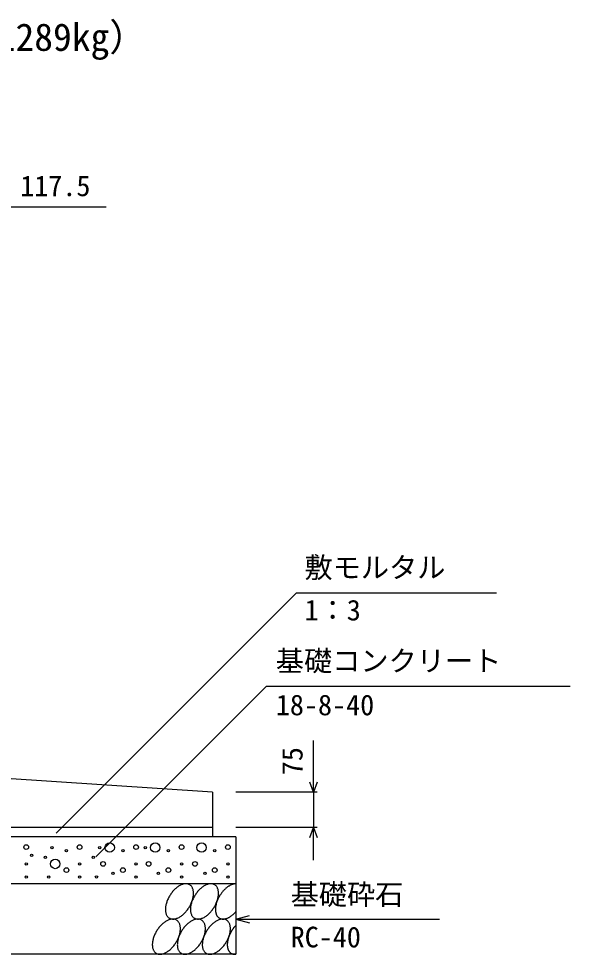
# Model space of a CAD drawing. Units: millimetres, scale not verified. Extents: x -25200 to 25200, y -8910 to 8910.
# Drawn here: x 16015 to 17189, y -2207 to -216 of the extents above; entities that cross this region are included whole.
import ezdxf
from ezdxf.enums import TextEntityAlignment as Align

# ---------------------------------------------------------------- set-up
doc = ezdxf.new("R2010")
doc.units = ezdxf.units.MM
doc.header["$LTSCALE"] = 30
for name, color, linetype, lineweight in [('0-0_DIM', 7, 'Continuous', 25), ('0-2_HATCH', 6, 'Continuous', 25), ('0-5_OUTLINE', 3, 'Continuous', 25), ('0-6_TXT', 7, 'Continuous', 25)]:
    doc.layers.add(name, color=color, linetype=linetype, lineweight=lineweight)
doc.styles.add('ＭＳ ゴシック', font='')
doc.styles.get('ＭＳ ゴシック').set_extended_font_data('MS Gothic')

msp = doc.modelspace()

# ---------------------------------------------------------------- linework, layer by layer
at = {"layer": '0-0_DIM'}
for p, q in [((16200.66, -617.23), (15977.28, -617.23)), ((16606.43, -1438.09), (16094.74, -1949.77)), ((16606.43, -1438.09), (17031.73, -1438.09)), ((16542.1, -1636.75), (16179.13, -1999.72)), ((16542.1, -1636.75), (17188.97, -1636.75)), ((16642.28, -1862.23), (16642.28, -1752.34)), ((16649.78, -1862.23), (16477.28, -1862.23)), ((16642.28, -1862.23), (16642.28, -1937.23)), ((16649.78, -1937.23), (16477.28, -1937.23)), ((16642.28, -2007.23), (16642.28, -1937.23)), ((16477.28, -2132.23), (16506.26, -2124.47)), ((16477.28, -2132.23), (16910.59, -2132.23)), ((16477.28, -2132.23), (16506.26, -2140))]:
    msp.add_line(p, q, dxfattribs=at)
for points in [[(16649.97, -1841.09), (16642.28, -1862.23), (16634.58, -1841.09)], [(16634.58, -1958.38), (16642.28, -1937.23), (16649.97, -1958.38)]]:
    msp.add_lwpolyline(points, dxfattribs=at)
at = {"layer": '0-2_HATCH'}
for points in [[(16378.78, -2059.45), (16377.78, -2058.87), (16376.68, -2058.38), (16375.58, -2057.97), (16374.38, -2057.66), (16373.18, -2057.43), (16371.98, -2057.3), (16370.68, -2057.25), (16369.38, -2057.3), (16367.98, -2057.43), (16366.58, -2057.66), (16365.18, -2057.97), (16363.78, -2058.38), (16362.38, -2058.87), (16360.88, -2059.44), (16359.48, -2060.11), (16357.98, -2060.85), (16356.48, -2061.68), (16355.08, -2062.59), (16353.58, -2063.57), (16352.08, -2064.63), (16350.68, -2065.76), (16349.28, -2066.97), (16347.88, -2068.24), (16346.48, -2069.57), (16345.08, -2070.96), (16343.78, -2072.41), (16342.48, -2073.92), (16341.18, -2075.47), (16339.98, -2077.07), (16338.78, -2078.72), (16337.68, -2080.4), (16336.58, -2082.12), (16335.48, -2083.87), (16334.48, -2085.64), (16333.58, -2087.44), (16332.68, -2089.25), (16331.88, -2091.08), (16331.08, -2092.91), (16330.38, -2094.75)], [(16386.18, -2070.96), (16385.88, -2069.57), (16385.48, -2068.24), (16384.98, -2066.97), (16384.48, -2065.77), (16383.78, -2064.63), (16383.18, -2063.57), (16382.38, -2062.59), (16381.58, -2061.68), (16380.68, -2060.85), (16379.78, -2060.11), (16378.78, -2059.45)], [(16431.98, -2059.45), (16430.98, -2058.87), (16429.88, -2058.38), (16428.78, -2057.97), (16427.58, -2057.66), (16426.38, -2057.43), (16425.18, -2057.3), (16423.88, -2057.25), (16422.58, -2057.3), (16421.18, -2057.43), (16419.78, -2057.66), (16418.38, -2057.97), (16416.98, -2058.38), (16415.58, -2058.87), (16414.08, -2059.44), (16412.68, -2060.11), (16411.18, -2060.85), (16409.68, -2061.68), (16408.28, -2062.59), (16406.78, -2063.57), (16405.28, -2064.63), (16403.88, -2065.76), (16402.48, -2066.97), (16401.08, -2068.24), (16399.68, -2069.57), (16398.28, -2070.96), (16396.98, -2072.41), (16395.68, -2073.92), (16394.38, -2075.47), (16393.18, -2077.07), (16391.98, -2078.72), (16390.88, -2080.4), (16389.78, -2082.12), (16388.68, -2083.87), (16387.68, -2085.64), (16386.78, -2087.44), (16385.88, -2089.25), (16385.08, -2091.08), (16384.28, -2092.91), (16383.58, -2094.75)], [(16439.48, -2070.96), (16439.08, -2069.57), (16438.68, -2068.24), (16438.18, -2066.97), (16437.68, -2065.77), (16436.98, -2064.63), (16436.38, -2063.57), (16435.58, -2062.59), (16434.78, -2061.68), (16433.88, -2060.85), (16432.98, -2060.11), (16431.98, -2059.45)], [(16477.28, -2057.25), (16476.38, -2057.26), (16475.58, -2057.31), (16474.68, -2057.4), (16473.78, -2057.52), (16472.88, -2057.69), (16471.98, -2057.89), (16471.08, -2058.13), (16470.08, -2058.41), (16469.18, -2058.72), (16468.18, -2059.07), (16467.28, -2059.46), (16466.28, -2059.89), (16465.38, -2060.35), (16464.38, -2060.84), (16463.48, -2061.37), (16462.48, -2061.94), (16461.48, -2062.54), (16460.58, -2063.17), (16459.58, -2063.83), (16458.68, -2064.53), (16457.68, -2065.26), (16456.78, -2066.02), (16455.88, -2066.8), (16454.98, -2067.62), (16453.98, -2068.46), (16453.08, -2069.34), (16452.18, -2070.23), (16451.38, -2071.15), (16450.48, -2072.1), (16449.58, -2073.07), (16448.78, -2074.06), (16447.98, -2075.08), (16447.08, -2076.11), (16446.28, -2077.16), (16445.58, -2078.24), (16444.78, -2079.32), (16444.08, -2080.43), (16443.28, -2081.55), (16442.58, -2082.68)], [(16353.08, -2130.06), (16354.58, -2129.4), (16356.08, -2128.65), (16357.48, -2127.83), (16358.98, -2126.92), (16360.48, -2125.93), (16361.88, -2124.87), (16363.28, -2123.74), (16364.78, -2122.54), (16366.18, -2121.27), (16367.58, -2119.94), (16368.88, -2118.54), (16370.28, -2117.09), (16371.58, -2115.59), (16372.78, -2114.03), (16374.08, -2112.43), (16375.18, -2110.79), (16376.38, -2109.11), (16377.48, -2107.39), (16378.48, -2105.64), (16379.48, -2103.87), (16380.48, -2102.07), (16381.28, -2100.26), (16382.18, -2098.43), (16382.88, -2096.59), (16383.58, -2094.75), (16384.28, -2092.91), (16384.78, -2091.08), (16385.28, -2089.25), (16385.78, -2087.44), (16386.08, -2085.64), (16386.38, -2083.87), (16386.68, -2082.12), (16386.78, -2080.4), (16386.88, -2078.72), (16386.88, -2077.08), (16386.88, -2075.48), (16386.68, -2073.92), (16386.48, -2072.42), (16386.18, -2070.96)], [(16406.28, -2130.06), (16407.78, -2129.4), (16409.28, -2128.65), (16410.68, -2127.83), (16412.18, -2126.92), (16413.68, -2125.93), (16415.08, -2124.87), (16416.58, -2123.74), (16417.98, -2122.54), (16419.38, -2121.27), (16420.78, -2119.94), (16422.08, -2118.54), (16423.48, -2117.09), (16424.78, -2115.59), (16425.98, -2114.03), (16427.28, -2112.43), (16428.38, -2110.79), (16429.58, -2109.11), (16430.68, -2107.39), (16431.68, -2105.64), (16432.68, -2103.87), (16433.68, -2102.07), (16434.48, -2100.26), (16435.38, -2098.43), (16436.08, -2096.59), (16436.78, -2094.75), (16437.48, -2092.91), (16437.98, -2091.08), (16438.58, -2089.25), (16438.98, -2087.44), (16439.38, -2085.64), (16439.68, -2083.87), (16439.88, -2082.12), (16439.98, -2080.4), (16440.08, -2078.72), (16440.08, -2077.08), (16440.08, -2075.48), (16439.88, -2073.92), (16439.68, -2072.42), (16439.48, -2070.96)], [(16442.58, -2082.68), (16441.98, -2083.82), (16441.28, -2084.98), (16440.68, -2086.15), (16440.08, -2087.32), (16439.48, -2088.5), (16438.88, -2089.69), (16438.38, -2090.89), (16437.88, -2092.08), (16437.38, -2093.28), (16436.88, -2094.49), (16436.48, -2095.69), (16436.08, -2096.89), (16435.68, -2098.09), (16435.38, -2099.29), (16435.08, -2100.48), (16434.78, -2101.66), (16434.48, -2102.84), (16434.28, -2104.01), (16434.08, -2105.17), (16433.88, -2106.32), (16433.78, -2107.46), (16433.68, -2108.59), (16433.58, -2109.7), (16433.58, -2110.79), (16433.48, -2111.87), (16433.58, -2112.93), (16433.58, -2113.97), (16433.68, -2115), (16433.78, -2116), (16433.88, -2116.98), (16434.08, -2117.94), (16434.28, -2118.87), (16434.48, -2119.78), (16434.78, -2120.66), (16435.08, -2121.52), (16435.38, -2122.35), (16435.68, -2123.15), (16436.08, -2123.92), (16436.48, -2124.66)], [(16330.38, -2094.75), (16329.78, -2096.59), (16329.18, -2098.43), (16328.68, -2100.25), (16328.28, -2102.07), (16327.88, -2103.86), (16327.58, -2105.64), (16327.38, -2107.38), (16327.18, -2109.1), (16327.08, -2110.78), (16327.08, -2112.43), (16327.18, -2114.03), (16327.28, -2115.59), (16327.48, -2117.09), (16327.78, -2118.54), (16328.08, -2119.94), (16328.58, -2121.27), (16328.98, -2122.54), (16329.58, -2123.74), (16330.18, -2124.87), (16330.88, -2125.93), (16331.58, -2126.92), (16332.38, -2127.82), (16333.28, -2128.65), (16334.18, -2129.4), (16335.18, -2130.06), (16336.18, -2130.64), (16337.28, -2131.13), (16338.38, -2131.53), (16339.58, -2131.85), (16340.78, -2132.07), (16342.08, -2132.21), (16343.38, -2132.25), (16344.68, -2132.21), (16345.98, -2132.07), (16347.38, -2131.85), (16348.78, -2131.53), (16350.18, -2131.13), (16351.68, -2130.64), (16353.08, -2130.06)], [(16383.58, -2094.75), (16382.98, -2096.59), (16382.38, -2098.43), (16381.88, -2100.25), (16381.48, -2102.07), (16381.08, -2103.86), (16380.78, -2105.64), (16380.58, -2107.38), (16380.38, -2109.1), (16380.28, -2110.78), (16380.28, -2112.43), (16380.38, -2114.03), (16380.48, -2115.59), (16380.68, -2117.09), (16380.98, -2118.54), (16381.38, -2119.94), (16381.78, -2121.27), (16382.28, -2122.54), (16382.78, -2123.74), (16383.38, -2124.87), (16384.08, -2125.93), (16384.78, -2126.92), (16385.68, -2127.82), (16386.48, -2128.65), (16387.38, -2129.4), (16388.38, -2130.06), (16389.38, -2130.64), (16390.48, -2131.13), (16391.68, -2131.53), (16392.78, -2131.85), (16393.98, -2132.07), (16395.28, -2132.21), (16396.58, -2132.25), (16397.88, -2132.21), (16399.28, -2132.07), (16400.58, -2131.85), (16401.98, -2131.53), (16403.48, -2131.13), (16404.88, -2130.64), (16406.28, -2130.06)], [(16436.48, -2124.66), (16436.88, -2125.37), (16437.38, -2126.05), (16437.88, -2126.69), (16438.38, -2127.31), (16438.88, -2127.89), (16439.48, -2128.43), (16440.08, -2128.94), (16440.68, -2129.42), (16441.28, -2129.86), (16441.98, -2130.27), (16442.58, -2130.63), (16443.28, -2130.96), (16444.08, -2131.26), (16444.78, -2131.52), (16445.58, -2131.73), (16446.28, -2131.91), (16447.08, -2132.06), (16447.98, -2132.16), (16448.78, -2132.23), (16449.58, -2132.25), (16450.48, -2132.24), (16451.38, -2132.19), (16452.18, -2132.1), (16453.08, -2131.97), (16453.98, -2131.81), (16454.98, -2131.61), (16455.88, -2131.36), (16456.78, -2131.08), (16457.68, -2130.77), (16458.68, -2130.41), (16459.58, -2130.02), (16460.58, -2129.6), (16461.48, -2129.13), (16462.48, -2128.64), (16463.48, -2128.1), (16464.38, -2127.54), (16465.38, -2126.94), (16466.28, -2126.3), (16467.28, -2125.64)], [(16467.28, -2125.64), (16468.18, -2124.94), (16469.18, -2124.21), (16470.08, -2123.45), (16471.08, -2122.66), (16471.98, -2121.84), (16472.88, -2121), (16473.78, -2120.13), (16474.68, -2119.23), (16475.58, -2118.3), (16476.38, -2117.36), (16477.28, -2116.39)], [(16350.98, -2134.44), (16349.88, -2133.86), (16348.78, -2133.37), (16347.68, -2132.96), (16346.48, -2132.65), (16345.28, -2132.42), (16344.08, -2132.29), (16342.78, -2132.24), (16341.48, -2132.29), (16340.08, -2132.42), (16338.68, -2132.65), (16337.28, -2132.96), (16335.88, -2133.37), (16334.48, -2133.86), (16332.98, -2134.43), (16331.58, -2135.1), (16330.08, -2135.84), (16328.58, -2136.67), (16327.18, -2137.58), (16325.68, -2138.56), (16324.28, -2139.62), (16322.78, -2140.75), (16321.38, -2141.96), (16319.98, -2143.23), (16318.58, -2144.56), (16317.18, -2145.95), (16315.88, -2147.4), (16314.58, -2148.91), (16313.28, -2150.46), (16312.08, -2152.06), (16310.88, -2153.71), (16309.78, -2155.39), (16308.68, -2157.11), (16307.58, -2158.86), (16306.58, -2160.63), (16305.68, -2162.43), (16304.78, -2164.24), (16303.98, -2166.07), (16303.18, -2167.9), (16302.48, -2169.74)], [(16325.18, -2205.05), (16326.68, -2204.39), (16328.18, -2203.64), (16329.58, -2202.82), (16331.08, -2201.91), (16332.58, -2200.92), (16333.98, -2199.86), (16335.48, -2198.73), (16336.88, -2197.53), (16338.28, -2196.26), (16339.68, -2194.93), (16340.98, -2193.53), (16342.38, -2192.08), (16343.68, -2190.58), (16344.88, -2189.02), (16346.18, -2187.42), (16347.28, -2185.78), (16348.48, -2184.1), (16349.58, -2182.38), (16350.58, -2180.63), (16351.58, -2178.86), (16352.58, -2177.06), (16353.38, -2175.25), (16354.28, -2173.42), (16354.98, -2171.59), (16355.68, -2169.75), (16356.38, -2167.91), (16356.88, -2166.07), (16357.48, -2164.24), (16357.88, -2162.43), (16358.28, -2160.63), (16358.58, -2158.86), (16358.78, -2157.11), (16358.88, -2155.39), (16358.98, -2153.71), (16358.98, -2152.07), (16358.98, -2150.47), (16358.78, -2148.91), (16358.58, -2147.41), (16358.38, -2145.96)], [(16358.38, -2145.96), (16357.98, -2144.56), (16357.58, -2143.23), (16357.08, -2141.96), (16356.58, -2140.76), (16355.88, -2139.62), (16355.28, -2138.56), (16354.48, -2137.58), (16353.68, -2136.67), (16352.78, -2135.84), (16351.88, -2135.1), (16350.98, -2134.44)], [(16404.18, -2134.44), (16403.08, -2133.86), (16401.98, -2133.37), (16400.88, -2132.96), (16399.78, -2132.65), (16398.48, -2132.42), (16397.28, -2132.29), (16395.98, -2132.24), (16394.68, -2132.29), (16393.28, -2132.42), (16391.88, -2132.65), (16390.48, -2132.96), (16389.08, -2133.37), (16387.68, -2133.86), (16386.18, -2134.43), (16384.78, -2135.1), (16383.28, -2135.84), (16381.78, -2136.67), (16380.38, -2137.58), (16378.88, -2138.56), (16377.48, -2139.62), (16375.98, -2140.75), (16374.58, -2141.96), (16373.18, -2143.23), (16371.78, -2144.56), (16370.38, -2145.95), (16369.08, -2147.4), (16367.78, -2148.91), (16366.48, -2150.46), (16365.28, -2152.06), (16364.08, -2153.71), (16362.98, -2155.39), (16361.88, -2157.11), (16360.78, -2158.86), (16359.88, -2160.63), (16358.88, -2162.43), (16357.98, -2164.24), (16357.18, -2166.07), (16356.38, -2167.9), (16355.68, -2169.74)], [(16378.48, -2205.05), (16379.88, -2204.39), (16381.38, -2203.64), (16382.78, -2202.82), (16384.28, -2201.91), (16385.78, -2200.92), (16387.18, -2199.86), (16388.68, -2198.73), (16390.08, -2197.53), (16391.48, -2196.26), (16392.88, -2194.93), (16394.18, -2193.53), (16395.58, -2192.08), (16396.88, -2190.58), (16398.08, -2189.02), (16399.38, -2187.42), (16400.58, -2185.78), (16401.68, -2184.1), (16402.78, -2182.38), (16403.78, -2180.63), (16404.78, -2178.86), (16405.78, -2177.06), (16406.68, -2175.25), (16407.48, -2173.42), (16408.18, -2171.59), (16408.88, -2169.75), (16409.58, -2167.91), (16410.18, -2166.07), (16410.68, -2164.24), (16411.08, -2162.43), (16411.48, -2160.63), (16411.78, -2158.86), (16411.98, -2157.11), (16412.08, -2155.39), (16412.18, -2153.71), (16412.18, -2152.07), (16412.18, -2150.47), (16411.98, -2148.91), (16411.78, -2147.41), (16411.58, -2145.96)], [(16411.58, -2145.96), (16411.18, -2144.56), (16410.78, -2143.23), (16410.28, -2141.96), (16409.78, -2140.76), (16409.18, -2139.62), (16408.48, -2138.56), (16407.68, -2137.58), (16406.88, -2136.67), (16406.08, -2135.84), (16405.08, -2135.1), (16404.18, -2134.44)], [(16457.38, -2134.44), (16456.28, -2133.86), (16455.28, -2133.37), (16454.08, -2132.96), (16452.98, -2132.65), (16451.68, -2132.42), (16450.48, -2132.29), (16449.18, -2132.24), (16447.88, -2132.29), (16446.48, -2132.42), (16445.18, -2132.65), (16443.78, -2132.96), (16442.28, -2133.37), (16440.88, -2133.86), (16439.38, -2134.43), (16437.98, -2135.1), (16436.48, -2135.84), (16435.08, -2136.67), (16433.58, -2137.58), (16432.08, -2138.56), (16430.68, -2139.62), (16429.18, -2140.75), (16427.78, -2141.96), (16426.38, -2143.23), (16424.98, -2144.56), (16423.58, -2145.95), (16422.28, -2147.4), (16420.98, -2148.91), (16419.78, -2150.46), (16418.48, -2152.06), (16417.28, -2153.71), (16416.18, -2155.39), (16415.08, -2157.11), (16414.08, -2158.86), (16413.08, -2160.63), (16412.08, -2162.43), (16411.18, -2164.24), (16410.38, -2166.07), (16409.68, -2167.9), (16408.88, -2169.74)], [(16431.68, -2205.05), (16433.08, -2204.39), (16434.58, -2203.64), (16436.08, -2202.82), (16437.48, -2201.91), (16438.98, -2200.92), (16440.38, -2199.86), (16441.88, -2198.73), (16443.28, -2197.53), (16444.68, -2196.26), (16446.08, -2194.93), (16447.48, -2193.53), (16448.78, -2192.08), (16450.08, -2190.58), (16451.38, -2189.02), (16452.58, -2187.42), (16453.78, -2185.78), (16454.88, -2184.1), (16455.98, -2182.38), (16456.98, -2180.63), (16457.98, -2178.86), (16458.98, -2177.06), (16459.88, -2175.25), (16460.68, -2173.42), (16461.48, -2171.59), (16462.18, -2169.75), (16462.78, -2167.91), (16463.38, -2166.07), (16463.88, -2164.24), (16464.28, -2162.43), (16464.68, -2160.63), (16464.98, -2158.86), (16465.18, -2157.11), (16465.38, -2155.39), (16465.38, -2153.71), (16465.48, -2152.07), (16465.38, -2150.47), (16465.28, -2148.91), (16465.08, -2147.41), (16464.78, -2145.96)], [(16464.78, -2145.96), (16464.38, -2144.56), (16463.98, -2143.23), (16463.48, -2141.96), (16462.98, -2140.76), (16462.38, -2139.62), (16461.68, -2138.56), (16460.88, -2137.58), (16460.08, -2136.67), (16459.28, -2135.84), (16458.28, -2135.1), (16457.38, -2134.44)], [(16477.28, -2145.49), (16476.78, -2146.02), (16476.28, -2146.56), (16475.78, -2147.1), (16475.28, -2147.66), (16474.78, -2148.22), (16474.28, -2148.79), (16473.78, -2149.36), (16473.38, -2149.94), (16472.88, -2150.53), (16472.38, -2151.13), (16471.98, -2151.73), (16471.48, -2152.34), (16471.08, -2152.95), (16470.58, -2153.57), (16470.18, -2154.2), (16469.78, -2154.83), (16469.38, -2155.46), (16468.88, -2156.1), (16468.48, -2156.75), (16468.08, -2157.4), (16467.68, -2158.05), (16467.38, -2158.71), (16466.98, -2159.37), (16466.58, -2160.04), (16466.18, -2160.7), (16465.88, -2161.37), (16465.48, -2162.05), (16465.18, -2162.73), (16464.78, -2163.4), (16464.48, -2164.08), (16464.18, -2164.77), (16463.88, -2165.45), (16463.58, -2166.14), (16463.28, -2166.83), (16462.98, -2167.51), (16462.68, -2168.2), (16462.48, -2168.89), (16462.18, -2169.58), (16461.98, -2170.27)], [(16302.48, -2169.74), (16301.88, -2171.58), (16301.28, -2173.42), (16300.78, -2175.24), (16300.38, -2177.06), (16299.98, -2178.85), (16299.68, -2180.63), (16299.48, -2182.38), (16299.28, -2184.09), (16299.18, -2185.78), (16299.18, -2187.42), (16299.28, -2189.02), (16299.38, -2190.58), (16299.58, -2192.08), (16299.88, -2193.53), (16300.28, -2194.93), (16300.68, -2196.26), (16301.18, -2197.53), (16301.68, -2198.73), (16302.28, -2199.86), (16302.98, -2200.92), (16303.78, -2201.91), (16304.58, -2202.81), (16305.38, -2203.64), (16306.28, -2204.39), (16307.28, -2205.05), (16308.38, -2205.63), (16309.38, -2206.12), (16310.58, -2206.52), (16311.68, -2206.84), (16312.88, -2207.06), (16314.18, -2207.2), (16315.48, -2207.24), (16316.78, -2207.2), (16318.18, -2207.06), (16319.48, -2206.84), (16320.88, -2206.52), (16322.38, -2206.12), (16323.78, -2205.63), (16325.18, -2205.05)], [(16355.68, -2169.74), (16355.08, -2171.58), (16354.48, -2173.42), (16353.98, -2175.24), (16353.58, -2177.06), (16353.18, -2178.85), (16352.88, -2180.63), (16352.68, -2182.38), (16352.48, -2184.09), (16352.48, -2185.78), (16352.38, -2187.42), (16352.48, -2189.02), (16352.58, -2190.58), (16352.78, -2192.08), (16353.08, -2193.53), (16353.48, -2194.93), (16353.88, -2196.26), (16354.38, -2197.53), (16354.88, -2198.73), (16355.48, -2199.86), (16356.18, -2200.92), (16356.98, -2201.91), (16357.78, -2202.81), (16358.58, -2203.64), (16359.58, -2204.39), (16360.48, -2205.05), (16361.58, -2205.63), (16362.58, -2206.12), (16363.78, -2206.52), (16364.88, -2206.84), (16366.18, -2207.06), (16367.38, -2207.2), (16368.68, -2207.24), (16369.98, -2207.2), (16371.38, -2207.06), (16372.68, -2206.84), (16374.08, -2206.52), (16375.58, -2206.12), (16376.98, -2205.63), (16378.48, -2205.05)], [(16408.88, -2169.74), (16408.28, -2171.58), (16407.68, -2173.42), (16407.18, -2175.24), (16406.78, -2177.06), (16406.38, -2178.85), (16406.08, -2180.63), (16405.88, -2182.38), (16405.78, -2184.09), (16405.68, -2185.78), (16405.68, -2187.42), (16405.68, -2189.02), (16405.78, -2190.58), (16406.08, -2192.08), (16406.28, -2193.53), (16406.68, -2194.93), (16407.08, -2196.26), (16407.58, -2197.53), (16408.08, -2198.73), (16408.68, -2199.86), (16409.38, -2200.92), (16410.18, -2201.91), (16410.98, -2202.81), (16411.78, -2203.64), (16412.78, -2204.39), (16413.68, -2205.05), (16414.78, -2205.63), (16415.78, -2206.12), (16416.98, -2206.52), (16418.08, -2206.84), (16419.38, -2207.06), (16420.58, -2207.2), (16421.88, -2207.24), (16423.18, -2207.2), (16424.58, -2207.06), (16425.98, -2206.84), (16427.38, -2206.52), (16428.78, -2206.12), (16430.18, -2205.63), (16431.68, -2205.05)], [(16461.98, -2170.27), (16461.68, -2170.96), (16461.48, -2171.65), (16461.28, -2172.34), (16461.08, -2173.03), (16460.88, -2173.71), (16460.68, -2174.4), (16460.48, -2175.08), (16460.28, -2175.76), (16460.08, -2176.44), (16459.98, -2177.12), (16459.78, -2177.8), (16459.68, -2178.47), (16459.58, -2179.14), (16459.48, -2179.81), (16459.38, -2180.47), (16459.28, -2181.13), (16459.18, -2181.78), (16459.08, -2182.43), (16458.98, -2183.08), (16458.98, -2183.72), (16458.88, -2184.36), (16458.88, -2184.99), (16458.88, -2185.62), (16458.88, -2186.24), (16458.88, -2186.86), (16458.88, -2187.47), (16458.88, -2188.08), (16458.88, -2188.68), (16458.88, -2189.27), (16458.98, -2189.85), (16458.98, -2190.43), (16459.08, -2191), (16459.18, -2191.57), (16459.28, -2192.13), (16459.38, -2192.68), (16459.48, -2193.22), (16459.58, -2193.75), (16459.68, -2194.28), (16459.78, -2194.8)], [(16459.78, -2194.8), (16459.98, -2195.3), (16460.08, -2195.8), (16460.28, -2196.3), (16460.48, -2196.78), (16460.68, -2197.25), (16460.88, -2197.72), (16461.08, -2198.17), (16461.28, -2198.62), (16461.48, -2199.05), (16461.68, -2199.48), (16461.98, -2199.89), (16462.18, -2200.3), (16462.48, -2200.69), (16462.68, -2201.08), (16462.98, -2201.45), (16463.28, -2201.81), (16463.58, -2202.17), (16463.88, -2202.51), (16464.18, -2202.84), (16464.48, -2203.16), (16464.78, -2203.46), (16465.18, -2203.76), (16465.48, -2204.04), (16465.88, -2204.32), (16466.18, -2204.58), (16466.58, -2204.83), (16466.98, -2205.07), (16467.38, -2205.29), (16467.68, -2205.5), (16468.08, -2205.71), (16468.48, -2205.9), (16468.88, -2206.07), (16469.38, -2206.24), (16469.78, -2206.39), (16470.18, -2206.53), (16470.58, -2206.66), (16471.08, -2206.77), (16471.48, -2206.88), (16471.98, -2206.97)], [(16471.98, -2206.97), (16472.38, -2207.04), (16472.88, -2207.11), (16473.38, -2207.16), (16473.78, -2207.2), (16474.28, -2207.23), (16474.78, -2207.24), (16475.28, -2207.24), (16475.78, -2207.23), (16476.28, -2207.21), (16476.78, -2207.17), (16477.28, -2207.12)]]:
    msp.add_lwpolyline(points, dxfattribs=at)
for centre, radius in [((16208.44, -1980.06), 10), ((16305.35, -1980.06), 10), ((16404.07, -1980.06), 10), ((16030.85, -1979.18), 5), ((16085.67, -1980.06), 2.5), ((16116.48, -1987.06), 2.5), ((16144.52, -1979.18), 5), ((16187.41, -1980.06), 2.5), ((16236.48, -1987.06), 2.5), ((16264.52, -1979.18), 5), ((16284.31, -1980.06), 2.5), ((16333.38, -1987.06), 2.5), ((16361.42, -1979.18), 5), ((16432.11, -1987.06), 2.5), ((16460.14, -1979.18), 5), ((16042.19, -1996.75), 2.5), ((16071.65, -2001.07), 2.5), ((16092.68, -2015.07), 10), ((16173.39, -2001.07), 2.5), ((16194.42, -2015.07), 5), ((16291.33, -2015.07), 5), ((16390.05, -2015.07), 5), ((16030.85, -2015.07), 2.5), ((16116.48, -2028.21), 5), ((16144.52, -2015.07), 2.5), ((16236.48, -2028.21), 5), ((16264.52, -2015.07), 2.5), ((16333.38, -2028.21), 5), ((16361.42, -2015.07), 2.5), ((16432.11, -2028.21), 5), ((16460.14, -2015.07), 2.5), ((16030.85, -2043.09), 2.5), ((16078.66, -2043.09), 2.5), ((16144.52, -2043.09), 2.5), ((16180.4, -2043.09), 2.5), ((16215.45, -2035.21), 2.5), ((16264.52, -2043.09), 2.5), ((16312.35, -2035.21), 2.5), ((16361.42, -2043.09), 2.5), ((16411.08, -2035.21), 2.5), ((16460.14, -2043.09), 2.5)]:
    msp.add_circle(centre, radius, dxfattribs=at)
at = {"layer": '0-5_OUTLINE'}
for p, q in [((16427.28, -1862.23), (16427.28, -1957.23)), ((16427.28, -1937.23), (15342.28, -1937.23)), ((16477.28, -1957.23), (15292.28, -1957.23)), ((16477.28, -1957.23), (16477.28, -2207.23)), ((16477.28, -2057.23), (15292.28, -2057.23)), ((16477.28, -2207.23), (15292.28, -2207.23))]:
    msp.add_line(p, q, dxfattribs=at)
msp.add_lwpolyline([(16427.28, -1862.23), (15977.28, -1832.23), (15977.28, -1937.23)], dxfattribs=at)

# ---------------------------------------------------------------- texts
at = {"layer": '0-0_DIM', "style": 'ＭＳ ゴシック'}
for s, p in [('117.5', (16017.89, -607.23)), ('敷モルタル', (16623.17, -1419.35)), ('1：3', (16623.17, -1510.04)), ('基礎コンクリート', (16562.1, -1618.01)), ('18-8-40', (16562.1, -1711.83)), ('基礎砕石', (16593.6, -2115.06)), ('RC-40', (16593.6, -2205.75))]:
    msp.add_text(s, height=43.99, dxfattribs=at).set_placement(p, align=Align.BOTTOM_LEFT)
msp.add_text('75', height=43.99, rotation=90, dxfattribs=at).set_placement((16632.28, -1826.23), align=Align.BOTTOM_LEFT)
at = {"layer": '0-6_TXT', "style": 'ＭＳ ゴシック'}
msp.add_text('（1289kg）', height=58.65, dxfattribs=at).set_placement((15888.15, -302.45), align=Align.BOTTOM_LEFT)

doc.saveas('drawing.dxf')
